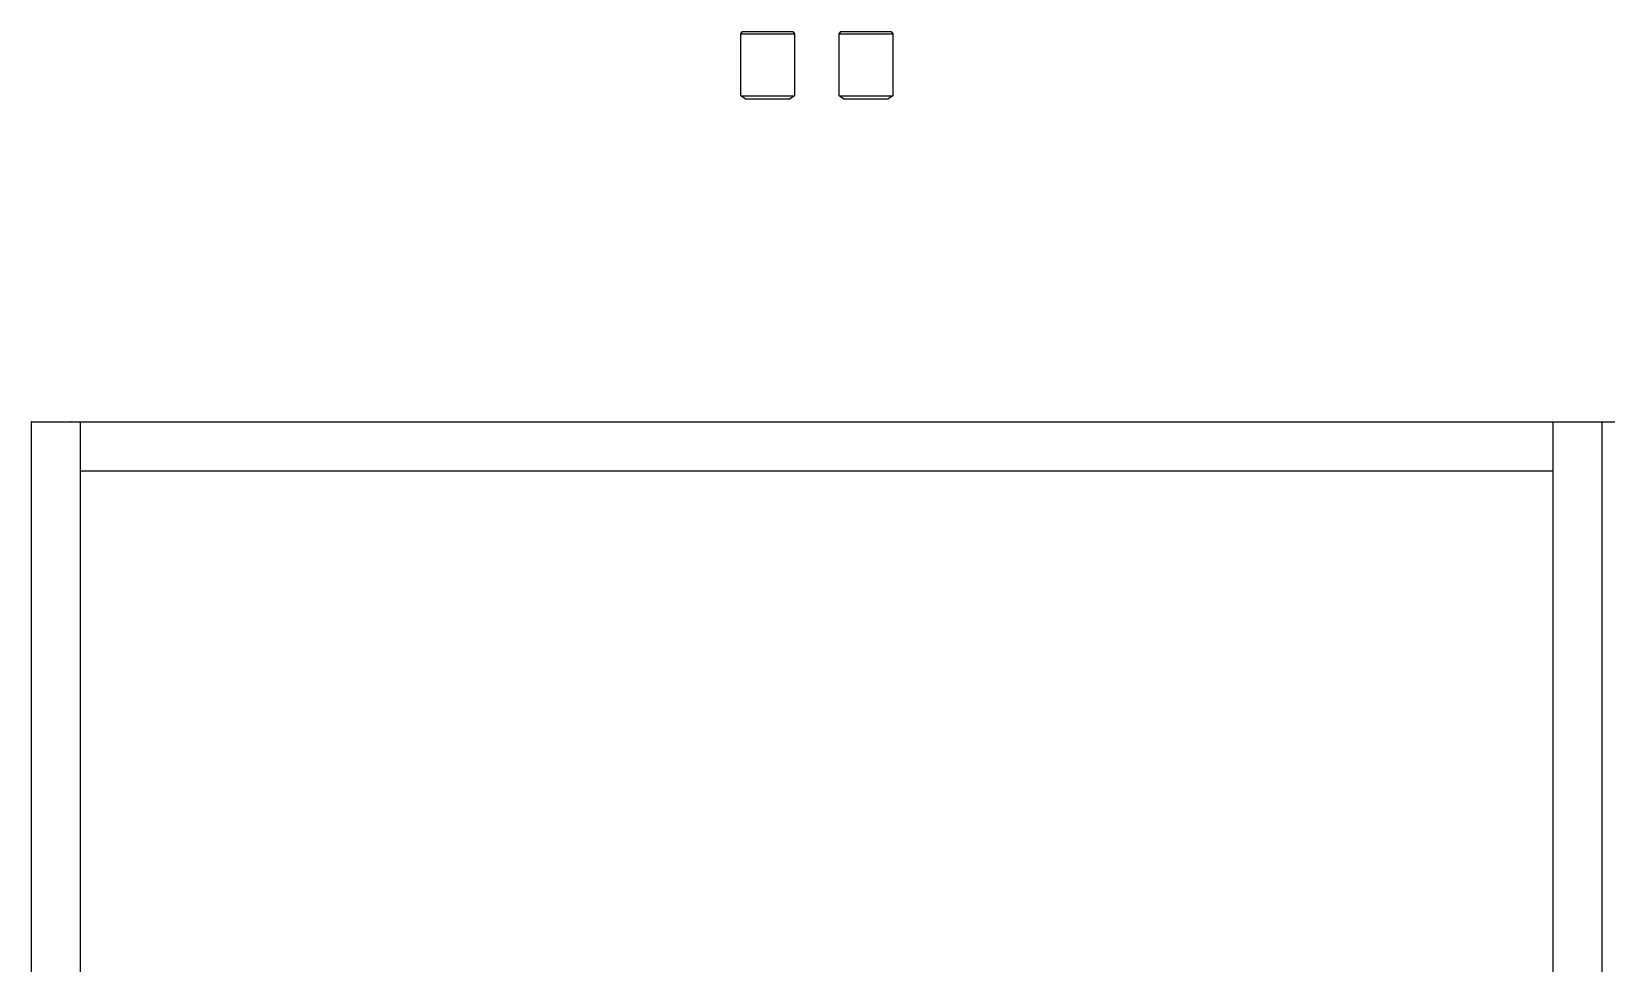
# Model space of a CAD drawing. Header units: centimetres. Extents: x 1543 to 3673, y 1148 to 2594.
# Drawn here: x 2021.5 to 2101.8, y 2471.3 to 2518.8 of the extents above; entities that cross this region are included whole.
import ezdxf

# ---------------------------------------------------------------- set-up
doc = ezdxf.new("R2010")
doc.units = ezdxf.units.CM
doc.layers.get('0').update_dxf_attribs({"color": 147})
doc.layers.add('ferramenta', color=250, linetype='Continuous')

msp = doc.modelspace()

# ---------------------------------------------------------------- linework, layer by layer
for p, q in [((2021.536, 2498.914), (2181.536, 2498.914)), ((2021.536, 2296.914), (2021.536, 2498.914)), ((2024.036, 2465.664), (2024.036, 2498.914)), ((2099.036, 2465.664), (2099.036, 2498.914)), ((2101.536, 2296.914), (2101.536, 2498.914)), ((2024.036, 2496.414), (2099.036, 2496.414))]:
    msp.add_line(p, q)
for p in [(2021.536, 2498.914), (2021.536, 2498.914), (2023.536, 2498.914), (2023.536, 2498.914)]:
    msp.add_point(p)
at = {"layer": 'ferramenta', "transparency": 33554687}
for p, q in [((2057.669, 2518.679), (2057.756, 2518.8)), ((2057.669, 2518.679), (2060.404, 2518.679)), ((2057.669, 2515.528), (2057.669, 2518.679)), ((2057.756, 2518.8), (2060.317, 2518.8)), ((2060.317, 2518.8), (2060.404, 2518.679)), ((2060.404, 2518.679), (2060.404, 2515.528)), ((2062.669, 2518.679), (2062.756, 2518.8)), ((2062.669, 2518.679), (2065.404, 2518.679)), ((2062.669, 2515.528), (2062.669, 2518.679)), ((2062.756, 2518.8), (2065.317, 2518.8)), ((2065.317, 2518.8), (2065.404, 2518.679)), ((2065.404, 2518.679), (2065.404, 2515.528)), ((2057.669, 2515.528), (2060.404, 2515.528)), ((2057.892, 2515.37), (2057.669, 2515.528)), ((2057.892, 2515.37), (2060.178, 2515.37)), ((2060.404, 2515.528), (2060.178, 2515.37)), ((2062.669, 2515.528), (2065.404, 2515.528)), ((2062.892, 2515.37), (2062.669, 2515.528)), ((2062.892, 2515.37), (2065.178, 2515.37)), ((2065.404, 2515.528), (2065.178, 2515.37))]:
    msp.add_line(p, q, dxfattribs=at)

doc.saveas('drawing.dxf')
